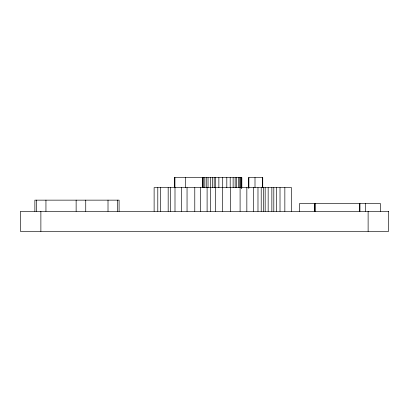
<?xml version="1.0" encoding="UTF-8"?>
<svg xmlns="http://www.w3.org/2000/svg" width="409" height="409" viewBox="0 0 409 409"><rect width="100%" height="100%" fill="white"/><g stroke="black" fill="none" stroke-linecap="round" stroke-linejoin="round"><path stroke-width="0.61" d="M380.304 211.33L380.304 203.416L299.644 203.416L299.644 211.33M368.12 211.33L368.12 231.422M365.661 203.416L365.661 211.33M359.905 203.416L359.905 211.33M359.751 203.416L359.751 211.33M315.559 203.416L315.559 211.33M314.705 203.416L314.705 211.33M314.516 203.416L314.516 211.33M314.357 203.416L314.357 211.33M291.469 211.33L291.469 187.603L154.121 187.603L154.121 211.33M284.848 187.603L284.848 211.33M280.017 187.603L280.017 211.33M276.525 187.603L276.525 211.33M273.81 187.603L273.81 211.33M271.857 187.603L271.857 211.33M268.156 187.603L268.156 211.33M265.17 187.603L265.17 211.33M263.682 187.603L263.682 211.33M262.742 187.603L262.742 177.578L248.488 177.578L248.488 188.196M262.348 177.578L262.348 187.603M261.208 187.603L261.208 211.33M257.982 187.603L257.982 211.33M255.001 177.578L255.001 187.603M253.595 187.603L253.595 211.33M248.882 177.578L248.882 188.196M246.842 187.603L246.842 211.33M241.831 187.603L241.831 177.578L174.623 177.578L174.623 187.603M241.678 177.578L241.678 188.196M241.581 177.578L241.54 188.196M241.172 177.578L241.172 188.196M240.564 177.578L240.564 187.603M240.093 187.603L240.093 211.33M239.751 177.578L239.751 187.603M238.513 177.578L238.513 187.603M236.504 177.578L236.504 187.603M235.149 177.578L235.149 187.603M233.125 177.578L233.125 187.603M230.405 187.603L230.405 211.33M230.195 177.578L230.195 187.603M226.811 177.578L226.811 187.603M222.706 177.578L222.706 187.603M222.624 187.603L222.624 211.33M218.871 177.578L218.871 187.603M215.615 177.578L215.615 187.603M215.533 187.603L215.533 211.33M214.198 177.578L214.198 187.603M212.537 177.578L212.537 187.603M210.441 187.603L210.441 211.33M210.405 177.578L210.405 187.603M208.043 177.578L208.043 187.603M207.107 187.603L207.107 211.33M206.259 177.578L206.259 187.603M204.817 177.578L204.817 187.603M203.672 177.578L203.672 187.603M202.665 177.578L202.665 187.603M202.465 177.578L202.465 187.603M200.308 187.603L200.308 211.33M194.781 187.603L194.781 211.33M187.046 187.603L187.046 211.33M185.599 177.578L185.599 187.603M181.637 187.603L181.637 211.33M174.996 187.603L174.996 211.33M174.837 177.578L174.837 187.603M174.796 177.578L174.776 187.603M174.663 177.578L174.663 187.603M170.599 187.603L170.599 211.33M168.176 187.603L168.176 211.33M160.594 187.603L160.594 211.33M157.792 187.603L157.792 211.33M119.091 211.33L119.091 200.144L34.867 200.144L34.867 211.33M117.618 200.144L117.618 211.33M108.012 200.144L108.012 211.33M85.742 200.144L85.742 211.33M76.135 200.144L76.135 211.33M45.946 200.144L45.946 211.33M40.88 211.33L40.88 231.422M36.34 200.144L36.34 211.33M388.55 211.33L20.45 211.33L20.45 231.422L388.55 231.422L388.55 211.33"/></g></svg>
